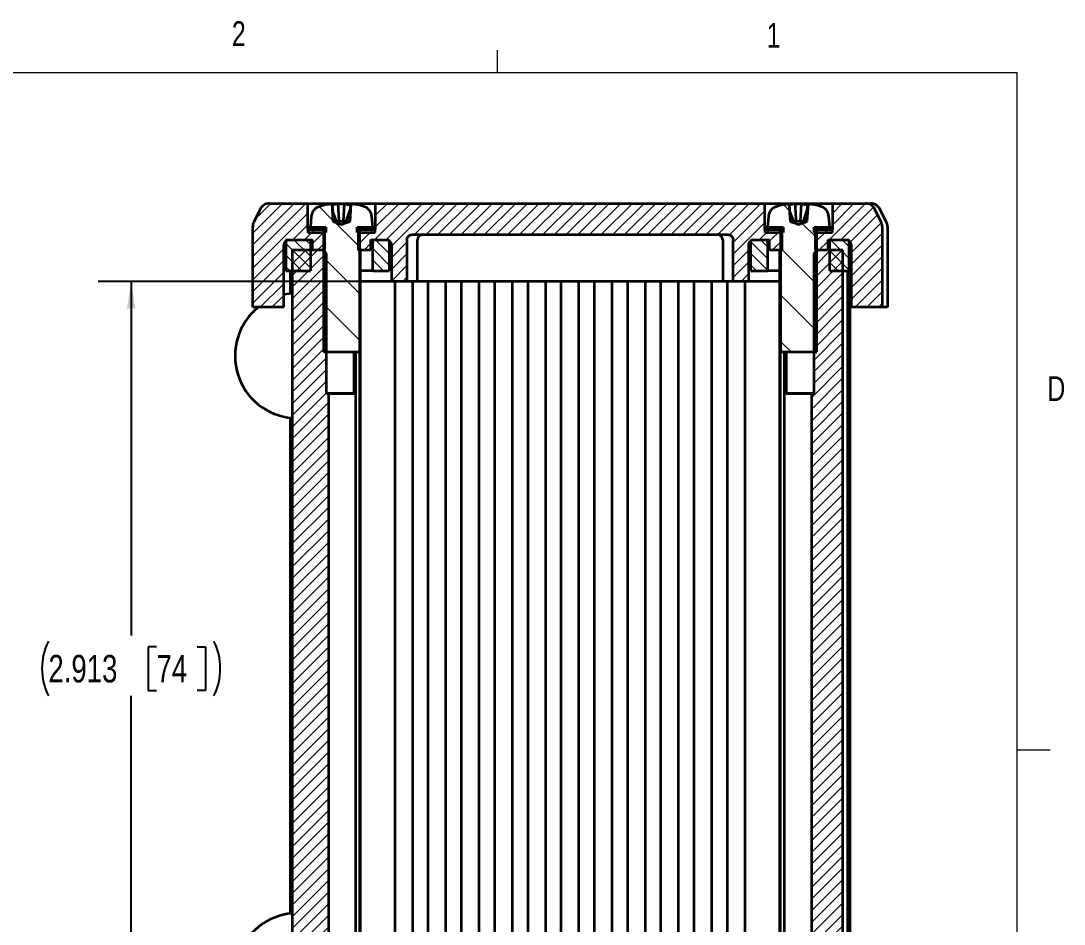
# Paper-space layout 'Sheet2' of a CAD drawing. Header units: inches. Extents: x 0.4 to 16.6, y 0.2 to 10.8.
# Drawn here: x 12.601 to 16.555, y 7.414 to 10.838 of the extents above; entities that cross this region are included whole.
import ezdxf

# ---------------------------------------------------------------- set-up
doc = ezdxf.new("R2010")
doc.units = ezdxf.units.IN
doc.header["$MEASUREMENT"] = 0
doc.layers.add('SLD-0', color=7, linetype='Continuous')
doc.styles.add('SLDTEXTSTYLE1', font='TXT', dxfattribs={"width": 0.75})
doc.dimstyles.new('SLDDIMSTYLE2', dxfattribs={"dimtxt": 0.104167, "dimasz": 0.104167, "dimexe": 0, "dimexo": 0.0625, "dimgap": 0.026042, "dimtad": 0, "dimtih": 1, "dimtoh": 1, "dimdec": 3, "dimrnd": 1e-09, "dimzin": 12, "dimdsep": 46, "dimtxsty": 'SLDTEXTSTYLE1', "dimsah": 1, "dimcen": 0.09, "dimadec": 0, "dimazin": 3, "dimtfac": 1, "dimtdec": 3, "dimtofl": 0, "dimtmove": 0, "dimatfit": 3, "dimfxl": 1, "dimfrac": 2, "dimtolj": 1, "dimtzin": 12, "dimarcsym": 0})

# ---------------------------------------------------------------- blocks, each defined once
blk = doc.blocks.new('_D_5')
at = {"layer": 'SLD-0'}
for p, q in [((14.0739, 9.8504), (12.8941, 9.8504)), ((13.0191, 9.8504), (13.0191, 8.5082)), ((13.1152, 8.4659), (13.0835, 8.4659)), ((13.0835, 8.4659), (13.0835, 8.3004)), ((13.2692, 8.4659), (13.3008, 8.4659)), ((13.3008, 8.4659), (13.3008, 8.3004)), ((13.0191, 6.937), (13.0191, 8.2793)), ((13.0835, 8.3004), (13.1152, 8.3004)), ((13.3008, 8.3004), (13.2692, 8.3004)), ((14.0543, 6.937), (12.8941, 6.937))]:
    blk.add_line(p, q, dxfattribs=at)
for centre, start, end in [((12.9134, 8.3832), 153.4349, 206.5651), ((13.1248, 8.3832), 333.4349, 26.5651)]:
    blk.add_arc(centre, 0.2323, start, end, dxfattribs=at)
for points in [[(13.0191, 9.8504), (13.003, 9.7463), (13.0351, 9.7463)], [(13.0191, 6.937), (13.0351, 7.0412), (13.003, 7.0412)]]:
    blk.add_solid(points, dxfattribs=at)
at = {"layer": 'SLD-0', "char_height": 0.10417, "attachment_point": 1, "style": 'SLDTEXTSTYLE1'}
for s, insert in [('2.913', (12.7056, 8.4347)), ('74', (13.1152, 8.4347))]:
    blk.add_mtext(s, dxfattribs=dict(at, insert=insert))

psp = doc.layouts.new('Sheet2')

# ---------------------------------------------------------------- hatches: boundary and pattern name
at = {"linetype": 'Continuous', "lineweight": 18}
h = psp.add_hatch(dxfattribs=at)
h.set_pattern_fill('ANSI31', scale=0.25, style=0)
edge = h.paths.add_edge_path(flags=0)
edge.add_line((13.5979, 9.752), (13.5979, 9.9882))
edge.add_arc((13.6176, 9.9882), 0.0197, 90, 180, ccw=False)
edge.add_line((13.6176, 10.0079), (13.7061, 10.0079))
edge.add_line((13.7061, 10.0079), (13.7061, 9.9685))
edge.add_line((13.7061, 9.9685), (13.7534, 9.9685))
edge.add_line((13.7534, 9.9685), (13.7534, 10.0473))
edge.add_line((13.7534, 10.0473), (13.6884, 10.0473))
edge.add_line((13.6884, 10.0473), (13.6884, 10.1457))
edge.add_line((13.6884, 10.1457), (13.5435, 10.1457))
edge.add_arc((13.5435, 10.1063), 0.0394, 90, 153.4349)
edge.add_line((13.5083, 10.1239), (13.4839, 10.0753))
edge.add_arc((13.5191, 10.0577), 0.0394, 153.4349, 180)
edge.add_line((13.4798, 10.0577), (13.4798, 9.752))
edge.add_line((13.4798, 9.752), (13.5979, 9.752))
h = psp.add_hatch(dxfattribs=at)
h.set_pattern_fill('ANSI31', angle=90, style=0)
edge = h.paths.add_edge_path(flags=0)
edge.add_line((13.7475, 10.0512), (13.7475, 9.5827))
edge.add_line((13.7475, 9.5827), (13.8853, 9.5827))
edge.add_line((13.8853, 9.5827), (13.8853, 10.0512))
edge.add_spline(control_points=[(13.8853, 10.0512), (13.8853, 10.0517), (13.8854, 10.0521), (13.8855, 10.0525), (13.8856, 10.0529), (13.8859, 10.0533), (13.8861, 10.0537), (13.8864, 10.054), (13.8868, 10.0543), (13.8871, 10.0546), (13.8875, 10.0548), (13.8879, 10.055), (13.8883, 10.0551), (13.8886, 10.0551), (13.8889, 10.0552), (13.8892, 10.0552)], knot_values=[0, 0, 0, 0, 0.000034, 0.000034, 0.000034, 0.000067, 0.000067, 0.000067, 0.000101, 0.000101, 0.000101, 0.000134, 0.000134, 0.000134, 0.000157, 0.000157, 0.000157, 0.000157], weights=[1, 1, 1, 1, 1, 1, 1, 1, 1, 1, 1, 1, 1, 1, 1, 1], degree=3, periodic=0)
edge.add_line((13.8892, 10.0552), (13.9345, 10.0552))
edge.add_spline(control_points=[(13.9345, 10.0552), (13.9333, 10.069), (13.9321, 10.0828), (13.9309, 10.0966)], knot_values=[0.000016, 0.000016, 0.000016, 0.000016, 0.001074, 0.001074, 0.001074, 0.001074], weights=[1, 1, 1, 1], degree=3, periodic=0)
edge.add_spline(control_points=[(13.9309, 10.0966), (13.9304, 10.1015), (13.9292, 10.1063), (13.9272, 10.1107), (13.9252, 10.1151), (13.9224, 10.1192), (13.9191, 10.1228), (13.9157, 10.1263), (13.9117, 10.1292), (13.9074, 10.1314), (13.9048, 10.1328), (13.902, 10.1339), (13.8991, 10.1347)], knot_values=[0, 0, 0, 0, 0.000369, 0.000369, 0.000369, 0.000739, 0.000739, 0.000739, 0.001108, 0.001108, 0.001108, 0.001332, 0.001332, 0.001332, 0.001332], weights=[1, 1, 1, 1, 1, 1, 1, 1, 1, 1, 1, 1, 1], degree=3, periodic=0)
edge.add_arc((13.8164, 9.8307), 0.315, 74.7751, 83.2527)
edge.add_spline(control_points=[(13.8534, 10.1435), (13.8532, 10.1413), (13.8531, 10.1391), (13.8529, 10.1369), (13.8515, 10.1171), (13.8502, 10.0974), (13.8488, 10.0776)], knot_values=[0.000025, 0.000025, 0.000025, 0.000025, 0.000195, 0.000195, 0.000195, 0.001704, 0.001704, 0.001704, 0.001704], weights=[1, 1, 1, 1, 1, 1, 1], degree=3, periodic=0)
edge.add_spline(control_points=[(13.8488, 10.0776), (13.838, 10.0741), (13.8277, 10.0675), (13.8164, 10.0671), (13.805, 10.0667), (13.7948, 10.0741), (13.784, 10.0776)], knot_values=[0.000014, 0.000014, 0.000014, 0.000014, 0.000879, 0.000879, 0.000879, 0.001764, 0.001764, 0.001764, 0.001764], weights=[1, 1, 1, 1, 1, 1, 1], degree=3, periodic=0)
edge.add_spline(control_points=[(13.784, 10.0776), (13.7825, 10.0996), (13.7809, 10.1215), (13.7794, 10.1435)], knot_values=[0.000025, 0.000025, 0.000025, 0.000025, 0.001704, 0.001704, 0.001704, 0.001704], weights=[1, 1, 1, 1], degree=3, periodic=0)
edge.add_arc((13.8164, 9.8307), 0.315, 96.7473, 105.2249)
edge.add_spline(control_points=[(13.7337, 10.1347), (13.729, 10.1334), (13.7245, 10.1313), (13.7205, 10.1285), (13.7165, 10.1258), (13.7129, 10.1223), (13.7101, 10.1184), (13.7072, 10.1145), (13.705, 10.11), (13.7036, 10.1054), (13.7027, 10.1026), (13.7022, 10.0996), (13.7019, 10.0966)], knot_values=[0.000001, 0.000001, 0.000001, 0.000001, 0.000369, 0.000369, 0.000369, 0.000739, 0.000739, 0.000739, 0.001108, 0.001108, 0.001108, 0.001333, 0.001333, 0.001333, 0.001333], weights=[1, 1, 1, 1, 1, 1, 1, 1, 1, 1, 1, 1, 1], degree=3, periodic=0)
edge.add_spline(control_points=[(13.7019, 10.0966), (13.7007, 10.0828), (13.6995, 10.069), (13.6983, 10.0552)], knot_values=[0.000016, 0.000016, 0.000016, 0.000016, 0.001074, 0.001074, 0.001074, 0.001074], weights=[1, 1, 1, 1], degree=3, periodic=0)
edge.add_line((13.6983, 10.0552), (13.7435, 10.0552))
edge.add_spline(control_points=[(13.7435, 10.0552), (13.7437, 10.0552), (13.7438, 10.0551), (13.744, 10.0551), (13.7444, 10.0551), (13.7449, 10.055), (13.7453, 10.0548), (13.7457, 10.0546), (13.746, 10.0543), (13.7463, 10.054), (13.7467, 10.0537), (13.7469, 10.0533), (13.7471, 10.0529), (13.7473, 10.0525), (13.7474, 10.0521), (13.7475, 10.0516), (13.7475, 10.0515), (13.7475, 10.0514), (13.7475, 10.0512)], knot_values=[0.000157, 0.000157, 0.000157, 0.000157, 0.000168, 0.000168, 0.000168, 0.000201, 0.000201, 0.000201, 0.000235, 0.000235, 0.000235, 0.000269, 0.000269, 0.000269, 0.000302, 0.000302, 0.000302, 0.000313, 0.000313, 0.000313, 0.000313], weights=[1, 1, 1, 1, 1, 1, 1, 1, 1, 1, 1, 1, 1, 1, 1, 1, 1, 1, 1], degree=3, periodic=0)
h = psp.add_hatch(dxfattribs=at)
h.set_pattern_fill('ANSI31', scale=0.25, style=0)
edge = h.paths.add_edge_path(flags=0)
edge.add_spline(control_points=[(14.0644, 10.0079), (14.0644, 10.0081), (14.0644, 10.0083), (14.0644, 10.0086), (14.0645, 10.0099), (14.0647, 10.0113), (14.065, 10.0127), (14.0655, 10.0148), (14.0664, 10.0169), (14.0676, 10.0187), (14.0689, 10.0206), (14.0704, 10.0222), (14.0721, 10.0236), (14.0739, 10.0249), (14.0759, 10.0259), (14.078, 10.0266), (14.08, 10.0273), (14.082, 10.0276), (14.0841, 10.0276)], knot_values=[0.003006, 0.003006, 0.003006, 0.003006, 0.003022, 0.003022, 0.003022, 0.003126, 0.003126, 0.003126, 0.003294, 0.003294, 0.003294, 0.003462, 0.003462, 0.003462, 0.00363, 0.00363, 0.00363, 0.003787, 0.003787, 0.003787, 0.003787], weights=[1, 1, 1, 1, 1, 1, 1, 1, 1, 1, 1, 1, 1, 1, 1, 1, 1, 1, 1], degree=3, periodic=0)
edge.add_line((14.0841, 10.0276), (15.281, 10.0276))
edge.add_spline(control_points=[(15.281, 10.0276), (15.2823, 10.0276), (15.2837, 10.0274), (15.285, 10.0272), (15.2864, 10.0269), (15.2877, 10.0264), (15.289, 10.0259), (15.291, 10.025), (15.2929, 10.0237), (15.2945, 10.0222), (15.2961, 10.0207), (15.2974, 10.0189), (15.2984, 10.0169), (15.2995, 10.015), (15.3001, 10.0128), (15.3004, 10.0106), (15.3006, 10.0097), (15.3006, 10.0088), (15.3006, 10.0079)], knot_values=[0.002918, 0.002918, 0.002918, 0.002918, 0.003022, 0.003022, 0.003022, 0.003126, 0.003126, 0.003126, 0.003294, 0.003294, 0.003294, 0.003462, 0.003462, 0.003462, 0.00363, 0.00363, 0.00363, 0.003699, 0.003699, 0.003699, 0.003699], weights=[1, 1, 1, 1, 1, 1, 1, 1, 1, 1, 1, 1, 1, 1, 1, 1, 1, 1, 1], degree=3, periodic=0)
edge.add_line((15.3006, 10.0079), (15.3006, 9.8504))
edge.add_line((15.3006, 9.8504), (15.3597, 9.8504))
edge.add_line((15.3597, 9.8504), (15.3597, 9.9882))
edge.add_spline(control_points=[(15.3597, 9.9882), (15.3597, 9.9898), (15.3599, 9.9913), (15.3602, 9.9928), (15.3606, 9.9942), (15.361, 9.9955), (15.3616, 9.9967), (15.3626, 9.9987), (15.3639, 10.0006), (15.3654, 10.0021), (15.367, 10.0037), (15.3688, 10.005), (15.3708, 10.0059), (15.3728, 10.0069), (15.375, 10.0075), (15.3772, 10.0078), (15.3779, 10.0079), (15.3786, 10.0079), (15.3794, 10.0079)], knot_values=[0.002905, 0.002905, 0.002905, 0.002905, 0.003022, 0.003022, 0.003022, 0.003126, 0.003126, 0.003126, 0.003294, 0.003294, 0.003294, 0.003462, 0.003462, 0.003462, 0.00363, 0.00363, 0.00363, 0.003686, 0.003686, 0.003686, 0.003686], weights=[1, 1, 1, 1, 1, 1, 1, 1, 1, 1, 1, 1, 1, 1, 1, 1, 1, 1, 1], degree=3, periodic=0)
edge.add_line((15.3794, 10.0079), (15.4384, 10.0079))
edge.add_line((15.4384, 10.0079), (15.4384, 9.9685))
edge.add_line((15.4384, 9.9685), (15.4857, 9.9685))
edge.add_line((15.4857, 9.9685), (15.4857, 10.0473))
edge.add_line((15.4857, 10.0473), (15.4207, 10.0473))
edge.add_line((15.4207, 10.0473), (15.4207, 10.1457))
edge.add_line((15.4207, 10.1457), (13.9443, 10.1457))
edge.add_line((13.9443, 10.1457), (13.9443, 10.0473))
edge.add_line((13.9443, 10.0473), (13.8794, 10.0473))
edge.add_line((13.8794, 10.0473), (13.8794, 9.9685))
edge.add_line((13.8794, 9.9685), (13.9266, 9.9685))
edge.add_line((13.9266, 9.9685), (13.9266, 10.0079))
edge.add_line((13.9266, 10.0079), (13.9857, 10.0079))
edge.add_spline(control_points=[(13.9857, 10.0079), (13.9876, 10.0079), (13.9895, 10.0076), (13.9914, 10.0071), (13.9935, 10.0064), (13.9955, 10.0054), (13.9973, 10.0041), (13.9991, 10.0028), (14.0007, 10.0012), (14.0019, 9.9994), (14.0031, 9.9976), (14.0041, 9.9955), (14.0047, 9.9934), (14.0051, 9.9917), (14.0054, 9.99), (14.0054, 9.9882)], knot_values=[0.000693, 0.000693, 0.000693, 0.000693, 0.000839, 0.000839, 0.000839, 0.001007, 0.001007, 0.001007, 0.001175, 0.001175, 0.001175, 0.001343, 0.001343, 0.001343, 0.001475, 0.001475, 0.001475, 0.001475], weights=[1, 1, 1, 1, 1, 1, 1, 1, 1, 1, 1, 1, 1, 1, 1, 1], degree=3, periodic=0)
edge.add_line((14.0054, 9.9882), (14.0054, 9.8504))
edge.add_line((14.0054, 9.8504), (14.0644, 9.8504))
edge.add_line((14.0644, 9.8504), (14.0644, 10.0079))
h = psp.add_hatch(dxfattribs=at)
h.set_pattern_fill('ANSI31', angle=90, style=0)
edge = h.paths.add_edge_path(flags=0)
edge.add_line((15.4798, 10.0512), (15.4798, 9.5827))
edge.add_line((15.4798, 9.5827), (15.6176, 9.5827))
edge.add_line((15.6176, 9.5827), (15.6176, 10.0512))
edge.add_spline(control_points=[(15.6176, 10.0512), (15.6176, 10.0517), (15.6176, 10.0521), (15.6178, 10.0525), (15.6179, 10.0529), (15.6181, 10.0533), (15.6184, 10.0537), (15.6187, 10.054), (15.619, 10.0543), (15.6194, 10.0546), (15.6198, 10.0548), (15.6202, 10.055), (15.6206, 10.0551), (15.6209, 10.0551), (15.6212, 10.0552), (15.6215, 10.0552)], knot_values=[0, 0, 0, 0, 0.000034, 0.000034, 0.000034, 0.000067, 0.000067, 0.000067, 0.000101, 0.000101, 0.000101, 0.000134, 0.000134, 0.000134, 0.000157, 0.000157, 0.000157, 0.000157], weights=[1, 1, 1, 1, 1, 1, 1, 1, 1, 1, 1, 1, 1, 1, 1, 1], degree=3, periodic=0)
edge.add_line((15.6215, 10.0552), (15.6668, 10.0552))
edge.add_spline(control_points=[(15.6668, 10.0552), (15.6656, 10.069), (15.6644, 10.0828), (15.6631, 10.0966)], knot_values=[0.000016, 0.000016, 0.000016, 0.000016, 0.001074, 0.001074, 0.001074, 0.001074], weights=[1, 1, 1, 1], degree=3, periodic=0)
edge.add_spline(control_points=[(15.6631, 10.0966), (15.6627, 10.1015), (15.6615, 10.1063), (15.6595, 10.1107), (15.6575, 10.1151), (15.6547, 10.1192), (15.6513, 10.1228), (15.648, 10.1263), (15.644, 10.1292), (15.6397, 10.1314), (15.637, 10.1328), (15.6342, 10.1339), (15.6314, 10.1347)], knot_values=[0, 0, 0, 0, 0.000369, 0.000369, 0.000369, 0.000739, 0.000739, 0.000739, 0.001108, 0.001108, 0.001108, 0.001332, 0.001332, 0.001332, 0.001332], weights=[1, 1, 1, 1, 1, 1, 1, 1, 1, 1, 1, 1, 1], degree=3, periodic=0)
edge.add_arc((15.5487, 9.8307), 0.315, 74.7751, 83.2527)
edge.add_spline(control_points=[(15.5857, 10.1435), (15.5855, 10.1413), (15.5854, 10.1391), (15.5852, 10.1369), (15.5838, 10.1171), (15.5824, 10.0974), (15.5811, 10.0776)], knot_values=[0.000025, 0.000025, 0.000025, 0.000025, 0.000195, 0.000195, 0.000195, 0.001704, 0.001704, 0.001704, 0.001704], weights=[1, 1, 1, 1, 1, 1, 1], degree=3, periodic=0)
edge.add_spline(control_points=[(15.5811, 10.0776), (15.5703, 10.0741), (15.56, 10.0675), (15.5487, 10.0671), (15.5373, 10.0667), (15.5271, 10.0741), (15.5163, 10.0776)], knot_values=[0.000014, 0.000014, 0.000014, 0.000014, 0.000879, 0.000879, 0.000879, 0.001764, 0.001764, 0.001764, 0.001764], weights=[1, 1, 1, 1, 1, 1, 1], degree=3, periodic=0)
edge.add_spline(control_points=[(15.5163, 10.0776), (15.5147, 10.0996), (15.5132, 10.1215), (15.5117, 10.1435)], knot_values=[0.000025, 0.000025, 0.000025, 0.000025, 0.001704, 0.001704, 0.001704, 0.001704], weights=[1, 1, 1, 1], degree=3, periodic=0)
edge.add_arc((15.5487, 9.8307), 0.315, 96.7473, 105.2249)
edge.add_spline(control_points=[(15.466, 10.1347), (15.4613, 10.1334), (15.4568, 10.1313), (15.4528, 10.1285), (15.4488, 10.1258), (15.4452, 10.1223), (15.4424, 10.1184), (15.4395, 10.1145), (15.4373, 10.11), (15.4359, 10.1054), (15.435, 10.1026), (15.4344, 10.0996), (15.4342, 10.0966)], knot_values=[0.000001, 0.000001, 0.000001, 0.000001, 0.000369, 0.000369, 0.000369, 0.000739, 0.000739, 0.000739, 0.001108, 0.001108, 0.001108, 0.001333, 0.001333, 0.001333, 0.001333], weights=[1, 1, 1, 1, 1, 1, 1, 1, 1, 1, 1, 1, 1], degree=3, periodic=0)
edge.add_spline(control_points=[(15.4342, 10.0966), (15.433, 10.0828), (15.4318, 10.069), (15.4306, 10.0552)], knot_values=[0.000016, 0.000016, 0.000016, 0.000016, 0.001074, 0.001074, 0.001074, 0.001074], weights=[1, 1, 1, 1], degree=3, periodic=0)
edge.add_line((15.4306, 10.0552), (15.4758, 10.0552))
edge.add_spline(control_points=[(15.4758, 10.0552), (15.476, 10.0552), (15.4761, 10.0551), (15.4763, 10.0551), (15.4767, 10.0551), (15.4772, 10.055), (15.4775, 10.0548), (15.4779, 10.0546), (15.4783, 10.0543), (15.4786, 10.054), (15.4789, 10.0537), (15.4792, 10.0533), (15.4794, 10.0529), (15.4796, 10.0525), (15.4797, 10.0521), (15.4797, 10.0516), (15.4798, 10.0515), (15.4798, 10.0514), (15.4798, 10.0512)], knot_values=[0.000157, 0.000157, 0.000157, 0.000157, 0.000168, 0.000168, 0.000168, 0.000201, 0.000201, 0.000201, 0.000235, 0.000235, 0.000235, 0.000269, 0.000269, 0.000269, 0.000302, 0.000302, 0.000302, 0.000313, 0.000313, 0.000313, 0.000313], weights=[1, 1, 1, 1, 1, 1, 1, 1, 1, 1, 1, 1, 1, 1, 1, 1, 1, 1, 1], degree=3, periodic=0)
h = psp.add_hatch(dxfattribs=at)
h.set_pattern_fill('ANSI31', scale=0.25, style=0)
edge = h.paths.add_edge_path(flags=0)
edge.add_line((15.6589, 10.0079), (15.7278, 10.0079))
edge.add_arc((15.7278, 9.9882), 0.0197, 0, 90, ccw=False)
edge.add_line((15.7475, 9.9882), (15.7475, 9.752))
edge.add_line((15.7475, 9.752), (15.8656, 9.752))
edge.add_line((15.8656, 9.752), (15.8656, 10.0577))
edge.add_arc((15.8262, 10.0577), 0.0394, 0, 26.5651)
edge.add_line((15.8614, 10.0753), (15.8371, 10.1239))
edge.add_arc((15.8019, 10.1063), 0.0394, 26.5651, 90)
edge.add_line((15.8019, 10.1457), (15.6766, 10.1457))
edge.add_line((15.6766, 10.1457), (15.6766, 10.0473))
edge.add_line((15.6766, 10.0473), (15.6117, 10.0473))
edge.add_line((15.6117, 10.0473), (15.6117, 9.9685))
edge.add_line((15.6117, 9.9685), (15.6589, 9.9685))
edge.add_line((15.6589, 9.9685), (15.6589, 10.0079))
h = psp.add_hatch(dxfattribs=at)
h.set_pattern_fill('ANSI31', scale=0.25, style=0)
h.paths.add_polyline_path([(13.7573, 10.0552), (13.6884, 10.0552), (13.6884, 10.0355), (13.7573, 10.0355)], flags=0)
h = psp.add_hatch(dxfattribs=at)
h.set_pattern_fill('ANSI31', scale=0.25, style=0)
h.paths.add_polyline_path([(13.8754, 10.0355), (13.9443, 10.0355), (13.9443, 10.0552), (13.8754, 10.0552)], flags=0)
h = psp.add_hatch(dxfattribs=at)
h.set_pattern_fill('ANSI31', scale=0.25, style=0)
h.paths.add_polyline_path([(15.4896, 10.0552), (15.4207, 10.0552), (15.4207, 10.0355), (15.4896, 10.0355)], flags=0)
h = psp.add_hatch(dxfattribs=at)
h.set_pattern_fill('ANSI31', scale=0.25, style=0)
h.paths.add_polyline_path([(15.6077, 10.0355), (15.6766, 10.0355), (15.6766, 10.0552), (15.6077, 10.0552)], flags=0)
h = psp.add_hatch(dxfattribs=at)
h.set_pattern_fill('ANSI31', scale=0.25, angle=90, style=0)
h.paths.add_polyline_path([(13.6983, 10.0079), (13.6058, 10.0079), (13.6058, 9.8898), (13.6983, 9.8898)], flags=0)
h = psp.add_hatch(dxfattribs=at)
h.set_pattern_fill('ANSI31', scale=0.25, angle=90, style=0)
h.paths.add_polyline_path([(13.9975, 9.8898), (13.9975, 10.0079), (13.9345, 10.0079), (13.9345, 9.8898)], flags=0)
h = psp.add_hatch(dxfattribs=at)
h.set_pattern_fill('ANSI31', scale=0.25, angle=90, style=0)
h.paths.add_polyline_path([(15.3676, 10.0079), (15.3676, 9.8898), (15.4306, 9.8898), (15.4306, 10.0079)], flags=0)
h = psp.add_hatch(dxfattribs=at)
h.set_pattern_fill('ANSI31', scale=0.25, angle=90, style=0)
h.paths.add_polyline_path([(15.6668, 9.8898), (15.7396, 9.8898), (15.7396, 10.0079), (15.6668, 10.0079)], flags=0)
h = psp.add_hatch(dxfattribs=at)
h.set_pattern_fill('ANSI31', scale=0.25, style=0)
edge = h.paths.add_edge_path(flags=0)
edge.add_spline(control_points=[(13.7464, 6.8189), (13.7507, 6.8232), (13.755, 6.8275), (13.7592, 6.8317)], knot_values=[0.002828, 0.002828, 0.002828, 0.002828, 0.003288, 0.003288, 0.003288, 0.003288], weights=[1, 1, 1, 1], degree=3, periodic=0)
edge.add_line((13.7592, 6.8317), (13.7592, 7.3622))
edge.add_spline(control_points=[(13.7592, 7.3622), (13.7618, 7.3638), (13.7643, 7.3653), (13.7669, 7.3668)], knot_values=[0.001869, 0.001869, 0.001869, 0.001869, 0.002096, 0.002096, 0.002096, 0.002096], weights=[1, 1, 1, 1], degree=3, periodic=0)
edge.add_line((13.7669, 7.3668), (13.7669, 9.4206))
edge.add_spline(control_points=[(13.7669, 9.4206), (13.7643, 9.4222), (13.7618, 9.4237), (13.7592, 9.4252)], knot_values=[0.004752, 0.004752, 0.004752, 0.004752, 0.004981, 0.004981, 0.004981, 0.004981], weights=[1, 1, 1, 1], degree=3, periodic=0)
edge.add_line((13.7592, 9.4252), (13.7592, 9.9557))
edge.add_spline(control_points=[(13.7592, 9.9557), (13.755, 9.96), (13.7507, 9.9643), (13.7464, 9.9685)], knot_values=[0.007074, 0.007074, 0.007074, 0.007074, 0.007537, 0.007537, 0.007537, 0.007537], weights=[1, 1, 1, 1], degree=3, periodic=0)
edge.add_line((13.7464, 9.9685), (13.6293, 9.9685))
edge.add_line((13.6293, 9.9685), (13.6293, 6.8189))
edge.add_line((13.6293, 6.8189), (13.7464, 6.8189))
h = psp.add_hatch(dxfattribs=at)
h.set_pattern_fill('ANSI31', scale=0.25, style=0)
edge = h.paths.add_edge_path(flags=0)
edge.add_spline(control_points=[(15.598, 7.3668), (15.6006, 7.3653), (15.6031, 7.3638), (15.6057, 7.3622)], knot_values=[0.004752, 0.004752, 0.004752, 0.004752, 0.004981, 0.004981, 0.004981, 0.004981], weights=[1, 1, 1, 1], degree=3, periodic=0)
edge.add_line((15.6057, 7.3622), (15.6057, 6.8317))
edge.add_spline(control_points=[(15.6057, 6.8317), (15.6099, 6.8275), (15.6142, 6.8232), (15.6185, 6.8189)], knot_values=[0.007074, 0.007074, 0.007074, 0.007074, 0.007537, 0.007537, 0.007537, 0.007537], weights=[1, 1, 1, 1], degree=3, periodic=0)
edge.add_line((15.6185, 6.8189), (15.7159, 6.8189))
edge.add_line((15.7159, 6.8189), (15.7159, 9.9685))
edge.add_line((15.7159, 9.9685), (15.6185, 9.9685))
edge.add_spline(control_points=[(15.6185, 9.9685), (15.6142, 9.9643), (15.6099, 9.96), (15.6057, 9.9557)], knot_values=[0.002828, 0.002828, 0.002828, 0.002828, 0.003288, 0.003288, 0.003288, 0.003288], weights=[1, 1, 1, 1], degree=3, periodic=0)
edge.add_line((15.6057, 9.9557), (15.6057, 9.4252))
edge.add_spline(control_points=[(15.6057, 9.4252), (15.6031, 9.4237), (15.6006, 9.4222), (15.598, 9.4206)], knot_values=[0.001869, 0.001869, 0.001869, 0.001869, 0.002096, 0.002096, 0.002096, 0.002096], weights=[1, 1, 1, 1], degree=3, periodic=0)
edge.add_line((15.598, 9.4206), (15.598, 7.3668))

# ---------------------------------------------------------------- linework, layer by layer
at = {"color": 7, "linetype": 'Continuous', "lineweight": 18}
for p, q in [((14.4073, 10.6421), (14.4073, 10.7269)), ((0.6263, 10.6421), (16.3763, 10.6421)), ((16.3763, 0.3921), (16.3763, 10.6421)), ((16.3763, 8.0753), (16.5013, 8.0753))]:
    psp.add_line(p, q, dxfattribs=at)
at = {"color": 7, "linetype": 'Continuous', "lineweight": 35}
for p, q in [((13.5083, 10.1239), (13.4839, 10.0753)), ((13.5435, 10.1457), (13.6884, 10.1457)), ((13.6884, 10.0473), (13.6884, 10.1457)), ((13.6884, 10.1457), (13.9443, 10.1457)), ((13.7794, 10.1435), (13.784, 10.0776)), ((13.7807, 10.1435), (13.7794, 10.1435)), ((13.7807, 10.1435), (13.7846, 10.0776)), ((13.8263, 10.1435), (13.8037, 10.1435)), ((13.8263, 10.1435), (13.8227, 10.0776)), ((13.8503, 10.1287), (13.833, 10.0776)), ((13.8488, 10.0776), (13.8534, 10.1435)), ((13.8534, 10.1435), (13.8511, 10.1435)), ((13.9443, 10.1457), (13.9443, 10.0473)), ((13.9443, 10.1457), (15.4207, 10.1457)), ((15.4207, 10.0473), (15.4207, 10.1457)), ((15.4207, 10.1457), (15.6766, 10.1457)), ((15.5117, 10.1435), (15.5163, 10.0776)), ((15.513, 10.1435), (15.5117, 10.1435)), ((15.513, 10.1435), (15.5169, 10.0776)), ((15.5586, 10.1435), (15.536, 10.1435)), ((15.5586, 10.1435), (15.555, 10.0776)), ((15.5826, 10.1287), (15.5653, 10.0776)), ((15.5811, 10.0776), (15.5857, 10.1435)), ((15.5857, 10.1435), (15.5834, 10.1435)), ((15.6766, 10.1457), (15.6766, 10.0473)), ((15.6766, 10.1457), (15.8019, 10.1457)), ((15.8019, 10.1457), (15.8216, 10.1457)), ((15.8614, 10.0753), (15.8371, 10.1239)), ((15.8811, 10.0753), (15.8568, 10.1239)), ((13.7019, 10.0966), (13.6983, 10.0552)), ((13.7824, 10.116), (13.7964, 10.0776)), ((13.9345, 10.0552), (13.9309, 10.0966)), ((15.4342, 10.0966), (15.4306, 10.0552)), ((15.5146, 10.116), (15.5287, 10.0776)), ((15.6668, 10.0552), (15.6631, 10.0966)), ((13.4798, 9.752), (13.4798, 10.0577)), ((13.6884, 10.0552), (13.7573, 10.0552)), ((13.6884, 10.0552), (13.6884, 10.0355)), ((13.6884, 10.0473), (13.7534, 10.0473)), ((13.6983, 10.0552), (13.7435, 10.0552)), ((13.7475, 10.0512), (13.7475, 9.5827)), ((13.7534, 9.9685), (13.7534, 10.0473)), ((13.7573, 10.0552), (13.7573, 10.0355)), ((13.7846, 10.0776), (13.784, 10.0776)), ((13.8076, 10.0776), (13.7846, 10.0776)), ((13.8227, 10.0776), (13.8076, 10.0776)), ((13.8476, 10.0776), (13.8227, 10.0776)), ((13.8488, 10.0776), (13.8476, 10.0776)), ((13.8754, 10.0355), (13.8754, 10.0552)), ((13.8754, 10.0552), (13.9443, 10.0552)), ((13.8794, 10.0473), (13.8794, 9.9685)), ((13.8794, 10.0473), (13.9443, 10.0473)), ((13.8853, 9.5827), (13.8853, 10.0512)), ((13.8892, 10.0552), (13.9345, 10.0552)), ((13.9443, 10.0355), (13.9443, 10.0552)), ((15.4207, 10.0552), (15.4896, 10.0552)), ((15.4207, 10.0552), (15.4207, 10.0355)), ((15.4207, 10.0473), (15.4857, 10.0473)), ((15.4306, 10.0552), (15.4758, 10.0552)), ((15.4798, 10.0512), (15.4798, 9.5827)), ((15.4857, 9.9685), (15.4857, 10.0473)), ((15.4896, 10.0552), (15.4896, 10.0355)), ((15.5169, 10.0776), (15.5163, 10.0776)), ((15.5398, 10.0776), (15.5169, 10.0776)), ((15.555, 10.0776), (15.5398, 10.0776)), ((15.5798, 10.0776), (15.555, 10.0776)), ((15.5811, 10.0776), (15.5798, 10.0776)), ((15.6077, 10.0355), (15.6077, 10.0552)), ((15.6077, 10.0552), (15.6766, 10.0552)), ((15.6117, 10.0473), (15.6117, 9.9685)), ((15.6117, 10.0473), (15.6766, 10.0473)), ((15.6176, 9.5827), (15.6176, 10.0512)), ((15.6215, 10.0552), (15.6668, 10.0552)), ((15.6766, 10.0355), (15.6766, 10.0552)), ((15.8656, 10.0577), (15.8656, 9.752)), ((15.8853, 10.0577), (15.8853, 9.752)), ((13.6058, 10.0079), (13.6983, 10.0079)), ((13.6058, 10.0079), (13.6058, 9.8898)), ((13.6176, 10.0079), (13.7061, 10.0079)), ((13.6884, 10.0355), (13.7573, 10.0355)), ((13.6983, 10.0079), (13.6983, 9.8898)), ((13.7061, 9.9685), (13.7061, 10.0079)), ((13.8754, 10.0355), (13.9443, 10.0355)), ((13.9266, 10.0079), (13.9266, 9.9685)), ((13.9266, 10.0079), (13.9857, 10.0079)), ((13.9345, 9.8898), (13.9345, 10.0079)), ((13.9345, 10.0079), (13.9975, 10.0079)), ((13.9975, 10.0079), (13.9975, 9.8898)), ((14.0644, 10.0079), (14.0644, 9.8504)), ((14.0841, 10.0276), (15.281, 10.0276)), ((14.1043, 9.8504), (14.1043, 10.0079)), ((15.2608, 10.0079), (15.2608, 9.8504)), ((15.3006, 9.8504), (15.3006, 10.0079)), ((15.3676, 9.8898), (15.3676, 10.0079)), ((15.3676, 10.0079), (15.4306, 10.0079)), ((15.3794, 10.0079), (15.4384, 10.0079)), ((15.4207, 10.0355), (15.4896, 10.0355)), ((15.4306, 10.0079), (15.4306, 9.8898)), ((15.4384, 9.9685), (15.4384, 10.0079)), ((15.6077, 10.0355), (15.6766, 10.0355)), ((15.6589, 10.0079), (15.6589, 9.9685)), ((15.6589, 10.0079), (15.7278, 10.0079)), ((15.6668, 9.8898), (15.6668, 10.0079)), ((15.6668, 10.0079), (15.7396, 10.0079)), ((15.7396, 9.8898), (15.7396, 10.0079)), ((13.5979, 9.752), (13.5979, 9.9882)), ((13.6293, 9.9685), (13.6293, 6.8189)), ((13.7464, 9.9685), (13.6293, 9.9685)), ((13.7534, 9.9685), (13.7061, 9.9685)), ((13.7592, 9.9557), (13.7464, 9.9685)), ((13.9266, 9.9685), (13.8794, 9.9685)), ((13.8877, 6.8189), (13.8877, 9.9685)), ((14.0054, 9.9882), (14.0054, 9.8504)), ((15.3597, 9.8504), (15.3597, 9.9882)), ((15.4857, 9.9685), (15.4384, 9.9685)), ((15.4772, 6.8189), (15.4772, 9.9685)), ((15.4797, 6.8189), (15.4797, 9.9685)), ((15.6185, 9.9685), (15.6057, 9.9557)), ((15.6589, 9.9685), (15.6117, 9.9685)), ((15.7159, 9.9685), (15.6185, 9.9685)), ((15.7159, 6.8189), (15.7159, 9.9685)), ((15.7475, 9.9882), (15.7475, 9.752)), ((13.7592, 9.4252), (13.7592, 9.9557)), ((15.6057, 9.9557), (15.6057, 9.4252)), ((13.6058, 9.8898), (13.6983, 9.8898)), ((13.6212, 9.8898), (13.6212, 9.8039)), ((13.6285, 9.8898), (13.6285, 9.8047)), ((13.9345, 9.8898), (13.8877, 9.8898)), ((13.9345, 9.8898), (13.9975, 9.8898)), ((15.3676, 9.8898), (15.4306, 9.8898)), ((15.4772, 9.8898), (15.4306, 9.8898)), ((15.6668, 9.8898), (15.7396, 9.8898)), ((15.7356, 6.8977), (15.7356, 9.8898)), ((15.7364, 6.8977), (15.7364, 9.8898)), ((15.7396, 9.8898), (15.7475, 9.8898)), ((15.7437, 6.8977), (15.7437, 9.8898)), ((14.0054, 9.8504), (13.8877, 9.8504)), ((14.0644, 9.8504), (14.0054, 9.8504)), ((14.0191, 6.937), (14.0191, 9.8504)), ((14.1043, 9.8504), (14.0644, 9.8504)), ((14.0861, 6.937), (14.0861, 9.8504)), ((14.1239, 9.8504), (14.1043, 9.8504)), ((15.2411, 9.8504), (14.1239, 9.8504)), ((14.1451, 6.937), (14.1451, 9.8504)), ((14.2121, 6.937), (14.2121, 9.8504)), ((14.2711, 6.937), (14.2711, 9.8504)), ((14.338, 6.937), (14.338, 9.8504)), ((14.3971, 6.937), (14.3971, 9.8504)), ((14.464, 6.937), (14.464, 9.8504)), ((14.5231, 6.937), (14.5231, 9.8504)), ((14.59, 6.937), (14.59, 9.8504)), ((14.6491, 6.937), (14.6491, 9.8504)), ((14.7158, 6.937), (14.7158, 9.8504)), ((14.7749, 6.937), (14.7749, 9.8504)), ((14.8418, 6.937), (14.8418, 9.8504)), ((14.9009, 6.937), (14.9009, 9.8504)), ((14.9678, 6.937), (14.9678, 9.8504)), ((15.0269, 6.937), (15.0269, 9.8504)), ((15.0938, 6.937), (15.0938, 9.8504)), ((15.1528, 6.937), (15.1528, 9.8504)), ((15.2198, 6.937), (15.2198, 9.8504)), ((15.2608, 9.8504), (15.2411, 9.8504)), ((15.3006, 9.8504), (15.2608, 9.8504)), ((15.2788, 6.937), (15.2788, 9.8504)), ((15.3597, 9.8504), (15.3006, 9.8504)), ((15.3458, 6.937), (15.3458, 9.8504)), ((15.4772, 9.8504), (15.3597, 9.8504)), ((13.5979, 9.752), (13.4798, 9.752)), ((15.7475, 9.752), (15.7437, 9.752)), ((15.8656, 9.752), (15.7475, 9.752)), ((15.8853, 9.752), (15.8656, 9.752)), ((13.7475, 9.5827), (13.8853, 9.5827)), ((13.8639, 9.4252), (13.8639, 9.5827)), ((13.8702, 7.2048), (13.8702, 9.5827)), ((13.8852, 7.2048), (13.8852, 9.5827)), ((15.4798, 9.5827), (15.6176, 9.5827)), ((15.4947, 7.2048), (15.4947, 9.5827)), ((15.501, 9.5827), (15.501, 9.4252)), ((13.7669, 9.4206), (13.7592, 9.4252)), ((13.8639, 9.4252), (13.7592, 9.4252)), ((13.7669, 9.4252), (13.8636, 9.4252)), ((13.7669, 9.4206), (13.7669, 7.3668)), ((15.6057, 9.4252), (15.501, 9.4252)), ((15.5013, 9.4252), (15.598, 9.4252)), ((15.6057, 9.4252), (15.598, 9.4206)), ((15.598, 7.3668), (15.598, 9.4206)), ((13.6212, 9.3332), (13.6212, 7.4543)), ((13.6285, 9.3324), (13.6285, 7.4551))]:
    psp.add_line(p, q, dxfattribs=at)
at = {"color": 7, "linetype": 'Continuous', "lineweight": 35, "flags": 128}
psp.add_lwpolyline([(13.6293, 9.8048), (13.5991, 9.8001), (13.5979, 9.7999)], dxfattribs=at)
at = {"color": 7, "linetype": 'Continuous', "lineweight": 35}
for centre, radius, start, end in [((13.5435, 10.1063), 0.0394, 90, 153.4349), ((13.8164, 9.8307), 0.315, 96.7473, 105.2249), ((13.8286, 9.9702), 0.1752, 98.1887, 105.7803), ((13.8029, 9.9933), 0.152, 71.6224, 81.1342), ((13.8164, 9.8307), 0.315, 74.7751, 83.2527), ((15.5487, 9.8307), 0.315, 96.7473, 105.2249), ((15.5609, 9.9702), 0.1752, 98.1887, 105.7803), ((15.5352, 9.9933), 0.152, 71.6224, 81.1342), ((15.5487, 9.8307), 0.315, 74.7751, 83.2527), ((15.8019, 10.1063), 0.0394, 26.5651, 90), ((15.8216, 10.1063), 0.0394, 26.5651, 90), ((13.5191, 10.0577), 0.0394, 153.4349, 180), ((15.8262, 10.0577), 0.0394, 0, 26.5651), ((15.8459, 10.0577), 0.0394, 0, 26.5651), ((13.6176, 9.9882), 0.0197, 90, 180), ((14.1239, 10.0079), 0.0197, 90, 180), ((15.2411, 10.0079), 0.0197, 360, 90), ((15.7278, 9.9882), 0.0197, 0, 90), ((13.6499, 9.5685), 0.2371, 129.3094, 265.0209), ((13.6499, 7.2189), 0.2371, 94.9791, 230.6906)]:
    psp.add_arc(centre, radius, start, end, dxfattribs=at)
for points, knots in [([(13.7337, 10.1347), (13.7291, 10.1329), (13.72, 10.1294), (13.7095, 10.1188), (13.7035, 10.1074), (13.7023, 10.0996), (13.7019, 10.0966)], [0, 0, 0, 0, 0.276326, 0.553215, 0.830104, 1, 1, 1, 1]), ([(13.8076, 10.0776), (13.8064, 10.0977), (13.8051, 10.1197), (13.8038, 10.1417), (13.8037, 10.1435)], [0, 0, 0, 0, 0.91557, 1, 1, 1, 1]), ([(13.8476, 10.0776), (13.8487, 10.0977), (13.8499, 10.1197), (13.851, 10.1417), (13.8511, 10.1435)], [0, 0, 0, 0, 0.91557, 1, 1, 1, 1]), ([(13.9309, 10.0966), (13.93, 10.1014), (13.9282, 10.1111), (13.9196, 10.1233), (13.9093, 10.1312), (13.9019, 10.1337), (13.8991, 10.1347)], [0, 0, 0, 0, 0.276742, 0.553632, 0.830522, 1, 1, 1, 1]), ([(15.466, 10.1347), (15.4614, 10.1329), (15.4522, 10.1294), (15.4418, 10.1188), (15.4358, 10.1074), (15.4346, 10.0996), (15.4342, 10.0966)], [0, 0, 0, 0, 0.276326, 0.553215, 0.830104, 1, 1, 1, 1]), ([(15.5398, 10.0776), (15.5386, 10.0977), (15.5373, 10.1197), (15.5361, 10.1417), (15.536, 10.1435)], [0, 0, 0, 0, 0.91557, 1, 1, 1, 1]), ([(15.5798, 10.0776), (15.5809, 10.0977), (15.5821, 10.1197), (15.5833, 10.1417), (15.5834, 10.1435)], [0, 0, 0, 0, 0.91557, 1, 1, 1, 1]), ([(15.6631, 10.0966), (15.6622, 10.1014), (15.6604, 10.1111), (15.6519, 10.1233), (15.6416, 10.1312), (15.6342, 10.1337), (15.6314, 10.1347)], [0, 0, 0, 0, 0.276742, 0.553632, 0.830522, 1, 1, 1, 1]), ([(13.7435, 10.0552), (13.7437, 10.0551), (13.7443, 10.0551), (13.7453, 10.0548), (13.7464, 10.054), (13.7472, 10.0529), (13.7475, 10.0519), (13.7475, 10.0514), (13.7475, 10.0512)], [0, 0, 0, 0, 0.072868, 0.287516, 0.502163, 0.71681, 0.931458, 1, 1, 1, 1]), ([(13.784, 10.0776), (13.7895, 10.076), (13.7977, 10.0736), (13.808, 10.0689), (13.8164, 10.0661), (13.8247, 10.0691), (13.8351, 10.0735), (13.8433, 10.076), (13.8488, 10.0776)], [0, 0, 0, 0, 0.249625, 0.37676, 0.500158, 0.624056, 0.750376, 1, 1, 1, 1]), ([(13.8853, 10.0512), (13.8853, 10.0517), (13.8854, 10.0525), (13.8861, 10.0537), (13.8871, 10.0546), (13.8882, 10.0551), (13.8889, 10.0551), (13.8892, 10.0552)], [0, 0, 0, 0, 0.213431, 0.428123, 0.642814, 0.857506, 1, 1, 1, 1]), ([(15.4758, 10.0552), (15.476, 10.0551), (15.4766, 10.0551), (15.4776, 10.0548), (15.4787, 10.054), (15.4795, 10.0529), (15.4797, 10.0519), (15.4798, 10.0514), (15.4798, 10.0512)], [0, 0, 0, 0, 0.072868, 0.287516, 0.502163, 0.71681, 0.931458, 1, 1, 1, 1]), ([(15.5163, 10.0776), (15.5218, 10.076), (15.53, 10.0736), (15.5403, 10.0689), (15.5487, 10.0661), (15.557, 10.0691), (15.5674, 10.0735), (15.5756, 10.076), (15.5811, 10.0776)], [0, 0, 0, 0, 0.249625, 0.37676, 0.500158, 0.624056, 0.750376, 1, 1, 1, 1]), ([(15.6176, 10.0512), (15.6176, 10.0517), (15.6177, 10.0525), (15.6184, 10.0537), (15.6194, 10.0546), (15.6205, 10.0551), (15.6212, 10.0551), (15.6215, 10.0552)], [0, 0, 0, 0, 0.213431, 0.428123, 0.642814, 0.857506, 1, 1, 1, 1]), ([(13.9857, 10.0079), (13.9876, 10.0077), (13.9917, 10.0074), (13.9975, 10.0044), (14.0022, 9.9996), (14.0049, 9.9939), (14.0052, 9.99), (14.0054, 9.9882)], [0, 0, 0, 0, 0.187429, 0.402092, 0.616756, 0.83142, 1, 1, 1, 1]), ([(14.0644, 10.0079), (14.0644, 10.0081), (14.0644, 10.0097), (14.065, 10.0135), (14.0673, 10.0189), (14.0719, 10.0238), (14.0778, 10.027), (14.082, 10.0274), (14.0841, 10.0276)], [0, 0, 0, 0, 0.021176, 0.155519, 0.370163, 0.584808, 0.799453, 1, 1, 1, 1]), ([(15.281, 10.0276), (15.2823, 10.0275), (15.2851, 10.0273), (15.2898, 10.0257), (15.2947, 10.0225), (15.2988, 10.0171), (15.3005, 10.0119), (15.3006, 10.0088), (15.3006, 10.0079)], [0, 0, 0, 0, 0.133693, 0.267967, 0.4825, 0.697034, 0.911568, 1, 1, 1, 1]), ([(15.3597, 9.9882), (15.3598, 9.9898), (15.36, 9.9927), (15.3618, 9.9976), (15.3652, 10.0024), (15.3706, 10.0063), (15.3757, 10.0078), (15.3786, 10.0079), (15.3794, 10.0079)], [0, 0, 0, 0, 0.150108, 0.284391, 0.49894, 0.713489, 0.928037, 1, 1, 1, 1]), ([(13.7669, 9.4206), (13.7669, 9.4206), (13.7669, 9.4211), (13.7669, 9.4227), (13.7669, 9.4238), (13.7669, 9.4252)], [0, 0, 0, 0, 0.5, 0.5, 1, 1, 1, 1]), ([(15.598, 9.4206), (15.598, 9.4206), (15.598, 9.4211), (15.598, 9.4227), (15.598, 9.4238), (15.598, 9.4252)], [0, 0, 0, 0, 0.5, 0.5, 1, 1, 1, 1])]:
    psp.add_open_spline(points, degree=3, knots=knots, dxfattribs=at)
for points in [[(13.8636, 9.4252), (13.8637, 9.4252), (13.8638, 9.4252), (13.8639, 9.4252)], [(15.501, 9.4252), (15.5011, 9.4252), (15.5012, 9.4252), (15.5013, 9.4252)]]:
    psp.add_open_spline(points, degree=3, dxfattribs=at)

# ---------------------------------------------------------------- texts
at = {"color": 7, "linetype": 'Continuous', "lineweight": 0, "char_height": 0.0938, "attachment_point": 1, "style": 'SLDTEXTSTYLE1'}
for s, insert in [('2', (13.401, 10.8362)), ('1', (15.4274, 10.8301)), ('D', (16.4913, 9.491))]:
    psp.add_mtext(s, dxfattribs=dict(at, insert=insert))

# ---------------------------------------------------------------- dimensions: what is measured, and where the dimension line sits
at = {"layer": 'SLD-0'}
dim = psp.add_linear_dim(base=(13.0191, 6.937), p1=(14.1239, 9.8504), p2=(14.1043, 6.937), angle=90, text='(<>)', dimstyle='SLDDIMSTYLE2', dxfattribs=at)
dim.commit()
dim.dimension.update_dxf_attribs({"geometry": '_D_5', "text_midpoint": (13.0191, 8.3937), "dimtype": 160})

doc.saveas('drawing.dxf')
